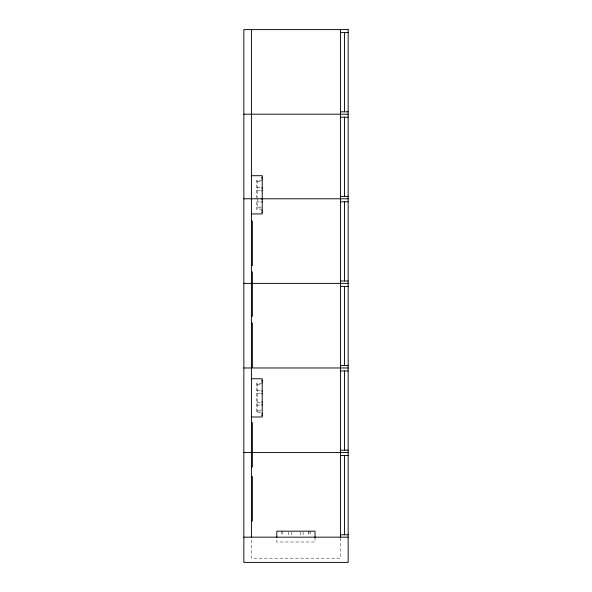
<?xml version="1.0" encoding="UTF-8"?>
<svg xmlns="http://www.w3.org/2000/svg" width="592" height="592" viewBox="0 0 592 592"><rect width="100%" height="100%" fill="white"/><g stroke="black" fill="none" stroke-linecap="round" stroke-linejoin="round"><path stroke-width="0.44" stroke-dasharray="2.96 2.22" d="M262.219 180.493L256.232 180.493L256.232 198.986M257.194 181.766L262.219 181.766M257.194 187.657L262.219 187.657M257.194 190.365L262.219 190.365M257.194 201.99L262.219 201.99M259.703 207.119L261.116 207.119M257.194 207.881L262.219 207.881M262.219 209.154L256.232 209.154L256.232 199.911M262.219 383.542L256.232 383.542L256.232 412.21L262.219 412.21M257.194 384.815L262.219 384.815M257.194 390.713L262.219 390.713M257.194 393.421L262.219 393.421M257.194 402.338L262.219 402.338M257.194 405.046L262.219 405.046M259.703 410.175L261.116 410.175M257.194 410.937L262.219 410.937M340.437 538.076L340.437 558.182L251.415 558.182L251.415 538.076M315.033 537.558L315.033 541.983L276.812 541.983L276.812 537.943M310.26 531.172L310.26 535.36M308.98 531.172L308.98 535.36M308.217 531.579L308.217 533.688M303.089 532.016L303.089 535.36M300.381 532.016L300.381 535.36M291.464 532.016L291.464 535.36M288.755 532.016L288.755 535.36M282.865 531.172L282.865 535.36M281.592 531.172L281.592 535.36M257.194 180.493L257.194 197.513M257.194 198.409L257.194 209.154M257.194 383.542L257.194 412.21"/><path stroke-width="0.89" d="M340.437 32.597L348.155 32.597M340.437 111.814L348.155 111.814M243.845 114.197L348.155 114.197M340.437 117.186L348.155 117.186M251.415 175.713L262.219 175.713L262.219 213.934L251.415 213.934M261.819 177.304L262.219 177.304M261.819 178.895L262.219 178.895M261.819 187.982L262.219 187.982M261.819 190.698L262.219 190.698M340.437 196.411L348.155 196.411M243.845 198.786L348.155 198.786M261.819 199.023L262.219 199.023M340.437 201.783L348.155 201.783M261.819 201.879L262.219 201.879M261.819 210.752L262.219 210.752M261.819 212.343L262.219 212.343M251.415 221.127L252.37 221.127L252.37 265.564L251.415 265.564M251.415 271.92L252.37 271.92L252.37 316.357L251.415 316.357M340.437 281.008L348.155 281.008M243.845 283.383L348.155 283.383M340.437 286.373L348.155 286.373M251.415 323.032L252.37 323.032L252.37 367.469L251.415 367.469M340.437 365.597L348.155 365.597M243.845 367.972L348.155 367.972M340.437 370.969L348.155 370.969M251.415 378.769L262.219 378.769L262.219 416.99L251.415 416.99M261.819 380.36L262.219 380.36M261.819 381.951L262.219 381.951M261.819 391.031L262.219 391.031M261.819 393.747L262.219 393.747M261.819 402.079L262.219 402.079M261.819 404.935L262.219 404.935M261.819 413.801L262.219 413.801M261.819 415.392L262.219 415.392M251.415 422.621L252.37 422.621L252.37 467.051L251.415 467.051M340.437 450.194L348.155 450.194M243.845 452.569L348.155 452.569M340.437 455.559L348.155 455.559M251.415 476.604L252.37 476.604L252.37 521.034L251.415 521.034M340.437 534.783L348.155 534.783M243.845 537.159L348.155 537.159M344.492 32.597L344.492 111.814M344.492 117.186L344.492 196.411M344.492 201.783L344.492 281.008M344.492 286.373L344.492 365.597M344.492 370.969L344.492 450.194M344.492 455.559L344.492 534.783M340.437 29.6L340.437 537.159M315.033 537.558L315.033 531.172L276.812 531.172L276.812 537.477M251.415 29.6L251.415 537.159M348.155 29.6L243.845 29.6L243.845 562.4L348.155 562.4L348.155 29.6"/></g></svg>
